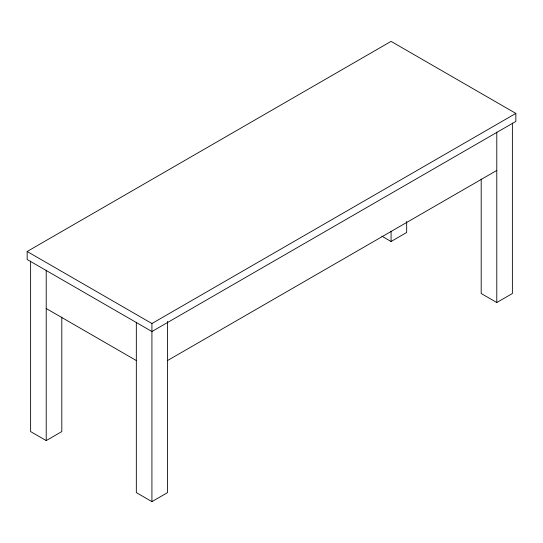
<?xml version="1.0" encoding="UTF-8"?>
<svg xmlns="http://www.w3.org/2000/svg" width="543" height="543" viewBox="0 0 543 543"><rect width="100%" height="100%" fill="white"/><g stroke="black" fill="none" stroke-linecap="round" stroke-linejoin="round"><path stroke-width="0.81" d="M27.15 251.49L391.075 41.377L515.85 113.412L515.85 121.422L151.925 331.529L27.15 259.493L27.15 251.49L151.925 323.526L515.85 113.412M167.522 360.545L496.784 170.448M30.618 261.19L30.618 431.583L46.216 440.59L61.807 431.583L61.807 317.139M381.858 236.164L391.075 241.486L406.673 232.479L406.673 221.463M136.327 322.189L136.327 492.616L151.925 501.623L167.522 492.616L167.522 321.361M481.193 179.068L481.193 293.512L496.784 302.519L512.382 293.512L512.382 123.118M46.216 308.519L136.327 360.545M496.784 132.092L496.784 302.519M391.075 231.311L391.075 241.486M151.925 323.526L151.925 501.623M46.216 270.163L46.216 440.59"/></g></svg>
